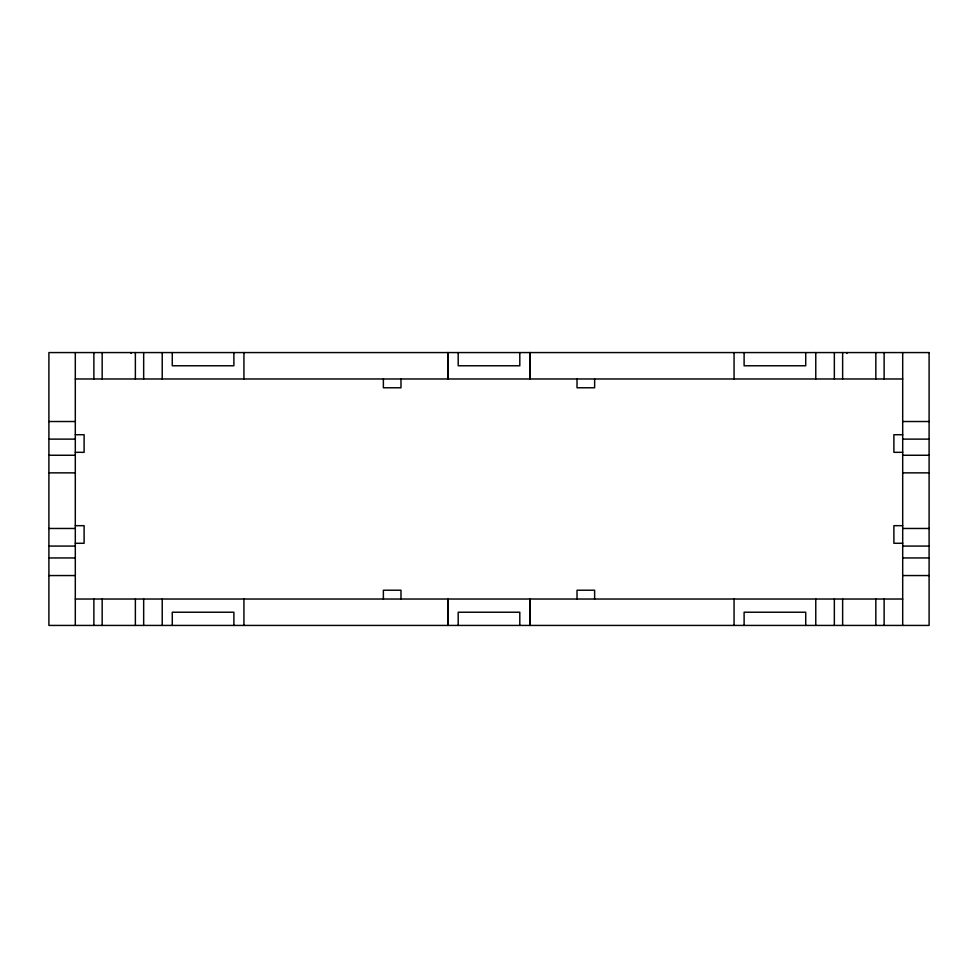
<?xml version="1.0" encoding="UTF-8"?>
<svg xmlns="http://www.w3.org/2000/svg" width="978" height="978" viewBox="0 0 978 978"><rect width="100%" height="100%" fill="white"/><g stroke="black" fill="none" stroke-linecap="round" stroke-linejoin="round"><path stroke-width="1.47" d="M75.306 378.975L902.694 378.975M48.9 421.518L75.306 421.518M902.694 421.518L929.1 421.518M75.306 434.721L84.108 434.721L84.108 452.325L75.306 452.325M902.694 434.721L893.892 434.721L893.892 452.325L902.694 452.325M48.9 439.122L75.306 439.122M902.694 439.122L929.1 439.122M48.9 455.259L75.306 455.259M902.694 455.259L929.1 455.259M48.9 472.863L75.306 472.863M902.694 472.863L929.1 472.863M75.306 525.675L84.108 525.675L84.108 543.279L75.306 543.279M902.694 525.675L893.892 525.675L893.892 543.279L902.694 543.279M48.9 528.475L75.306 528.475M902.694 528.475L929.1 528.475M48.9 546.079L75.306 546.079M902.694 546.079L929.1 546.079M48.9 557.949L75.306 557.949M902.694 557.949L929.1 557.949M48.9 575.553L75.306 575.553M902.694 575.553L929.1 575.553M75.306 599.025L902.694 599.025M902.694 352.569L902.694 625.431M884.124 352.569L884.124 378.975M884.124 599.025L884.124 625.431M875.836 352.569L875.836 378.975M875.836 599.025L875.836 625.431M846.948 352.569L846.948 353.4M842.633 352.569L842.633 378.975M842.633 599.025L842.633 625.431M834.344 352.569L834.344 378.975M834.344 599.025L834.344 625.431M815.774 352.569L815.774 378.975M815.774 599.025L815.774 625.431M805.725 352.569L805.725 365.772L744.111 365.772L744.111 352.569M805.725 625.431L805.725 612.228L744.111 612.228L744.111 625.431M734.062 352.569L734.062 378.975M734.062 599.025L734.062 625.431M594.624 378.975L594.624 387.777L577.02 387.777L577.02 378.975M594.624 599.025L594.624 590.223L577.02 590.223L577.02 599.025M530.223 352.569L530.223 378.975M530.223 599.025L530.223 625.431M529.856 352.569L529.856 378.975M529.856 599.025L529.856 625.431M519.807 352.569L519.807 365.772L458.193 365.772L458.193 352.569M519.807 625.431L519.807 612.228L458.193 612.228L458.193 625.431M448.144 352.569L448.144 378.975M448.144 599.025L448.144 625.431M447.777 352.569L447.777 378.975M447.777 599.025L447.777 625.431M400.98 378.975L400.98 387.777L383.376 387.777L383.376 378.975M400.98 599.025L400.98 590.223L383.376 590.223L383.376 599.025M243.938 352.569L243.938 378.975M243.938 599.025L243.938 625.431M233.889 352.569L233.889 365.772L172.275 365.772L172.275 352.569M233.889 625.431L233.889 612.228L172.275 612.228L172.275 625.431M162.226 352.569L162.226 378.975M162.226 599.025L162.226 625.431M143.668 352.569L143.668 378.975M143.668 599.025L143.668 625.431M135.367 352.569L135.367 378.975M135.367 599.025L135.367 625.431M131.052 352.569L131.052 353.4M102.164 352.569L102.164 378.975M102.164 599.025L102.164 625.431M93.876 352.569L93.876 378.975M93.876 599.025L93.876 625.431M75.306 352.569L75.306 625.431M929.1 352.569L48.9 352.569L48.9 625.431L929.1 625.431L929.1 352.569"/></g></svg>
